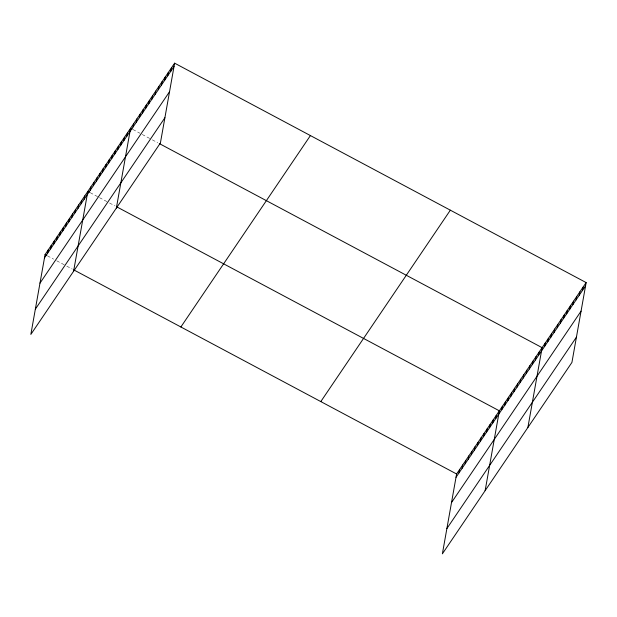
<?xml version="1.0" encoding="UTF-8"?>
<svg xmlns="http://www.w3.org/2000/svg" width="617" height="617" viewBox="0 0 617 617"><rect width="100%" height="100%" fill="white"/><g stroke="black" fill="none" stroke-linecap="round" stroke-linejoin="round"><path stroke-width="0.46" stroke-dasharray="3.08 2.31" d="M132.902 129.493L139.882 133.218M142.211 134.46L149.97 138.594M152.299 139.835L157.728 142.735M90.151 192.658L98.681 197.209M99.46 197.625L107.998 202.175M109.548 203.001L114.986 205.901M47.401 255.824L53.61 259.132M56.71 260.783L65.248 265.333M66.798 266.166L72.235 269.058"/><path stroke-width="0.93" d="M174.619 63.173L45.072 254.582L30.85 334.414L160.397 143.013L174.619 63.173L586.15 282.586L571.928 362.418L442.381 553.827L456.603 473.987L586.15 282.586M47.532 253.371L48.126 250.07M50.586 248.859L51.18 245.558M53.64 244.355L54.234 241.046M56.695 239.843L57.288 236.535M59.749 235.332L60.335 232.023M62.803 230.82L63.389 227.511M65.857 226.308L66.443 222.999M68.911 221.796L69.497 218.487M71.965 217.284L72.551 213.976M75.019 212.772L75.606 209.464M78.074 208.261L78.66 204.952M81.128 203.749L81.714 200.44M84.174 199.237L84.768 195.928M73.6 271.249L87.822 191.417L89.372 192.242M90.283 190.213L90.876 186.905M93.337 185.702L93.931 182.393M96.391 181.19L96.985 177.881M99.445 176.678L100.031 173.369M102.499 172.166L103.085 168.857M105.553 167.654L106.139 164.346M108.607 163.143L109.194 159.834M111.662 158.631L112.248 155.322M114.716 154.119L115.302 150.81M117.77 149.607L118.356 146.298M120.824 145.095L121.41 141.787M123.878 140.583L124.464 137.275M126.925 136.072L127.518 132.763M116.351 208.091L130.573 128.251L132.123 129.084M133.125 126.909L133.719 123.608M136.272 122.266L136.866 118.958M139.419 117.616L140.013 114.307M142.566 112.965L143.152 109.656M145.712 108.322L146.298 105.013M148.859 103.671L149.445 100.363M152.006 99.021L152.592 95.712M155.152 94.37L155.739 91.069M158.299 89.727L158.885 86.419M161.446 85.077L162.032 81.768M164.585 80.426L165.179 77.117M167.731 75.783L168.325 72.474M170.878 71.132L171.472 67.824M459.071 472.784L459.657 469.475M462.125 468.272L462.711 464.963M465.179 463.76L465.766 460.452M468.234 459.249L468.82 455.94M471.28 454.737L471.874 451.428M474.334 450.225L474.928 446.916M477.388 445.713L477.982 442.404M480.442 441.201L481.036 437.893M483.497 436.689L484.09 433.381M486.551 432.178L487.137 428.869M489.605 427.666L490.191 424.365M492.659 423.154L493.245 419.853M495.713 418.642L496.299 415.341M485.132 490.662L499.354 410.829L116.536 206.726M501.822 409.619L502.408 406.318M504.876 405.107L505.462 401.806M507.93 400.603L508.516 397.294M510.976 396.091L511.57 392.782M514.03 391.579L514.624 388.27M517.085 387.067L517.678 383.759M520.139 382.555L520.733 379.247M523.193 378.044L523.787 374.735M526.247 373.532L526.833 370.223M529.301 369.02L529.887 365.711M532.355 364.508L532.941 361.2M535.409 359.996L535.996 356.688M538.464 355.485L539.05 352.176M527.882 427.496L542.104 347.664L159.286 143.56M544.664 346.322L545.251 343.013M547.811 341.671L548.397 338.371M550.95 337.029L551.544 333.72M554.097 332.378L554.691 329.069M557.244 327.727L557.837 324.419M560.39 323.084L560.984 319.776M563.537 318.434L564.131 315.125M566.684 313.783L567.27 310.474M569.83 309.132L570.417 305.831M572.977 304.49L573.563 301.181M576.124 299.839L576.71 296.53M579.27 295.188L579.857 291.88M582.417 290.545L583.003 287.237M44.478 257.883L174.025 66.482M39.982 283.141L169.528 91.74M35.346 309.163L164.893 117.754M180.874 326.987L310.42 135.578M320.801 401.582L450.341 210.181M456.017 477.296L585.564 285.895M451.521 502.554L581.06 311.145M446.885 528.568L576.425 337.167M45.072 254.582L46.622 255.407M73.785 269.884L456.603 473.987"/></g></svg>
